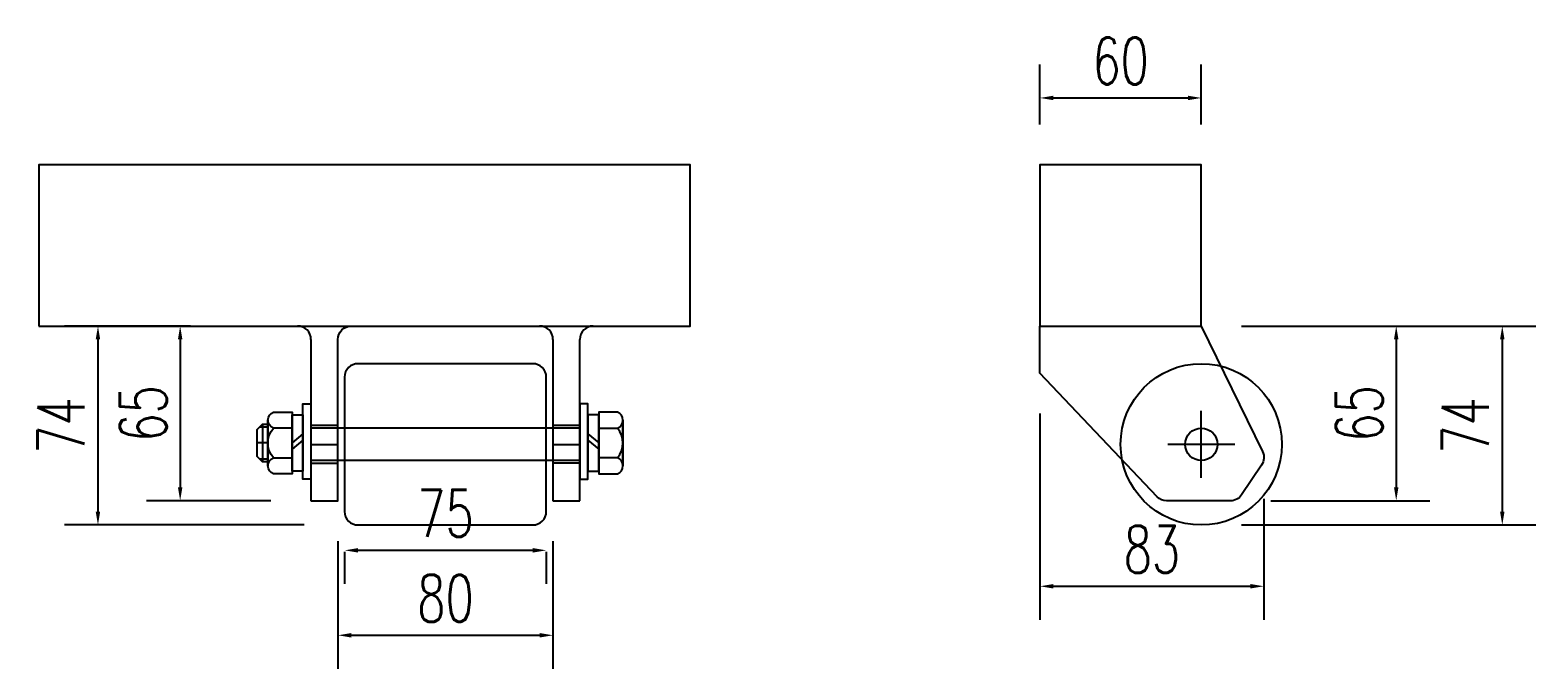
# Model space of a CAD drawing. Header units: millimetres. Extents: x -1442555 to -1216736, y 1446954 to 1531173.
# Drawn here: x -1219878 to -1219318, y 1470309 to 1470547 of the extents above; entities that cross this region are included whole.
import ezdxf

# ---------------------------------------------------------------- set-up
doc = ezdxf.new("R2010")
doc.units = ezdxf.units.MM
doc.header["$LTSCALE"] = 10
doc.linetypes.add('ACAD_ISO03W100', pattern=[30, 12, -18])
doc.layers.get('0').update_dxf_attribs({"linetype": 'CONTINUOUS'})
doc.layers.get('DEFPOINTS').update_dxf_attribs({"linetype": 'CONTINUOUS'})
doc.layers.add('00-HATCH(填充)', color=250, linetype='CONTINUOUS')
doc.styles.add('STANDARD_T3', font='simplex.shx', dxfattribs={"width": 0.7, "bigfont": 'gbcbig.shx'})
doc.dimstyles.new('W&&5', dxfattribs={"dimtxt": 17.5, "dimasz": 5, "dimexe": 12.5, "dimexo": 15, "dimgap": 5, "dimtad": 1, "dimdec": 0, "dimzin": 0, "dimdsep": 46, "dimtxsty": 'STANDARD_T3', "dimcen": 0.09, "dimclrd": 1, "dimclre": 1, "dimclrt": 7, "dimazin": 2, "dimtfac": 1, "dimtdec": 0, "dimtix": 1, "dimtmove": 2, "dimatfit": 3, "dimfxl": 100, "dimtolj": 1, "dimtzin": 0, "dimarcsym": 0})

# ---------------------------------------------------------------- blocks, each defined once
blk = doc.blocks.new('*D220')
at = {"color": 1, "lineweight": -2, "transparency": 16777216}
for p, q in [((-1219818.29, 1470436.54), (-1219834.65, 1470436.54)), ((-1219822.15, 1470431.54), (-1219822.15, 1470376.54)), ((-1219788.49, 1470371.54), (-1219834.65, 1470371.54))]:
    blk.add_line(p, q, dxfattribs=at)
at = {"color": 1, "transparency": 16777216}
for points in [[(-1219822.98, 1470431.54), (-1219821.32, 1470431.54), (-1219822.15, 1470436.54)], [(-1219822.98, 1470376.54), (-1219821.32, 1470376.54), (-1219822.15, 1470371.54)]]:
    blk.add_solid(points, dxfattribs=at)
at = {"layer": 'DEFPOINTS', "color": 0, "transparency": 16777216}
for p in [(-1219803.29, 1470436.54), (-1219822.15, 1470371.54), (-1219773.49, 1470371.54)]:
    blk.add_point(p, dxfattribs=at)
at = {"color": 7, "transparency": 16777216, "insert": (-1219835.9, 1470404.04), "char_height": 17.5, "attachment_point": 5, "rotation": 90, "style": 'STANDARD_T3'}
blk.add_mtext('\\A1;65', dxfattribs=at)
blk = doc.blocks.new('*D161')
at = {"color": 1, "lineweight": -2, "transparency": 16777216}
for p, q in [((-1219818.29, 1470436.54), (-1219865.22, 1470436.54)), ((-1219852.72, 1470431.54), (-1219852.72, 1470367.54)), ((-1219775.99, 1470362.54), (-1219865.22, 1470362.54))]:
    blk.add_line(p, q, dxfattribs=at)
at = {"color": 1, "transparency": 16777216}
for points in [[(-1219853.56, 1470431.54), (-1219851.89, 1470431.54), (-1219852.72, 1470436.54)], [(-1219853.56, 1470367.54), (-1219851.89, 1470367.54), (-1219852.72, 1470362.54)]]:
    blk.add_solid(points, dxfattribs=at)
at = {"layer": 'DEFPOINTS', "color": 0, "transparency": 16777216}
for p in [(-1219803.29, 1470436.54), (-1219852.72, 1470362.54), (-1219760.99, 1470362.54)]:
    blk.add_point(p, dxfattribs=at)
at = {"color": 7, "transparency": 16777216, "insert": (-1219866.47, 1470399.54), "char_height": 17.5, "attachment_point": 5, "rotation": 90, "style": 'STANDARD_T3'}
blk.add_mtext('\\A1;74', dxfattribs=at)
blk = doc.blocks.new('*D162')
at = {"color": 1, "lineweight": -2, "transparency": 16777216}
for p, q in [((-1219763.49, 1470356.54), (-1219763.49, 1470309.02)), ((-1219683.49, 1470356.54), (-1219683.49, 1470309.02)), ((-1219758.49, 1470321.52), (-1219688.49, 1470321.52))]:
    blk.add_line(p, q, dxfattribs=at)
at = {"color": 1, "transparency": 16777216}
for points in [[(-1219758.49, 1470322.35), (-1219758.49, 1470320.68), (-1219763.49, 1470321.52)], [(-1219688.49, 1470322.35), (-1219688.49, 1470320.68), (-1219683.49, 1470321.52)]]:
    blk.add_solid(points, dxfattribs=at)
at = {"layer": 'DEFPOINTS', "color": 0, "transparency": 16777216}
for p in [(-1219763.49, 1470371.54), (-1219683.49, 1470371.54), (-1219683.49, 1470321.52)]:
    blk.add_point(p, dxfattribs=at)
at = {"color": 7, "transparency": 16777216, "insert": (-1219723.49, 1470335.27), "char_height": 17.5, "attachment_point": 5, "style": 'STANDARD_T3'}
blk.add_mtext('\\A1;80', dxfattribs=at)
blk = doc.blocks.new('*D163')
at = {"color": 1, "lineweight": -2, "transparency": 16777216}
for p, q in [((-1219502.37, 1470511.54), (-1219502.37, 1470533.89)), ((-1219442.37, 1470511.54), (-1219442.37, 1470533.89)), ((-1219497.37, 1470521.39), (-1219447.37, 1470521.39))]:
    blk.add_line(p, q, dxfattribs=at)
at = {"color": 1, "transparency": 16777216}
for points in [[(-1219497.37, 1470522.22), (-1219497.37, 1470520.55), (-1219502.37, 1470521.39)], [(-1219447.37, 1470522.22), (-1219447.37, 1470520.55), (-1219442.37, 1470521.39)]]:
    blk.add_solid(points, dxfattribs=at)
at = {"layer": 'DEFPOINTS', "color": 0, "transparency": 16777216}
for p in [(-1219442.37, 1470521.39), (-1219502.37, 1470496.54), (-1219442.37, 1470496.54)]:
    blk.add_point(p, dxfattribs=at)
at = {"color": 7, "transparency": 16777216, "insert": (-1219472.37, 1470535.14), "char_height": 17.5, "attachment_point": 5, "style": 'STANDARD_T3'}
blk.add_mtext('\\A1;60', dxfattribs=at)
blk = doc.blocks.new('*D221')
at = {"color": 1, "lineweight": -2, "transparency": 16777216}
for p, q in [((-1219760.99, 1470352.54), (-1219760.99, 1470340.62)), ((-1219755.99, 1470353.12), (-1219690.99, 1470353.12)), ((-1219685.99, 1470352.54), (-1219685.99, 1470340.62))]:
    blk.add_line(p, q, dxfattribs=at)
at = {"color": 1, "transparency": 16777216}
for points in [[(-1219755.99, 1470353.95), (-1219755.99, 1470352.28), (-1219760.99, 1470353.12)], [(-1219690.99, 1470353.95), (-1219690.99, 1470352.28), (-1219685.99, 1470353.12)]]:
    blk.add_solid(points, dxfattribs=at)
at = {"layer": 'DEFPOINTS', "color": 0, "transparency": 16777216}
for p in [(-1219760.99, 1470367.54), (-1219685.99, 1470367.54), (-1219685.99, 1470353.12)]:
    blk.add_point(p, dxfattribs=at)
at = {"color": 7, "transparency": 16777216, "insert": (-1219723.49, 1470366.87), "char_height": 17.5, "attachment_point": 5, "style": 'STANDARD_T3'}
blk.add_mtext('\\A1;75', dxfattribs=at)
blk = doc.blocks.new('*D222')
at = {"color": 1, "lineweight": -2, "transparency": 16777216}
for p, q in [((-1219427.37, 1470436.54), (-1219357.37, 1470436.54)), ((-1219369.87, 1470431.54), (-1219369.87, 1470376.54)), ((-1219416.56, 1470371.54), (-1219357.37, 1470371.54))]:
    blk.add_line(p, q, dxfattribs=at)
at = {"color": 1, "transparency": 16777216}
for points in [[(-1219370.7, 1470431.54), (-1219369.04, 1470431.54), (-1219369.87, 1470436.54)], [(-1219370.7, 1470376.54), (-1219369.04, 1470376.54), (-1219369.87, 1470371.54)]]:
    blk.add_solid(points, dxfattribs=at)
at = {"layer": 'DEFPOINTS', "color": 0, "transparency": 16777216}
for p in [(-1219442.37, 1470436.54), (-1219431.56, 1470371.54), (-1219369.87, 1470371.54)]:
    blk.add_point(p, dxfattribs=at)
at = {"color": 7, "transparency": 16777216, "insert": (-1219383.62, 1470404.04), "char_height": 17.5, "attachment_point": 5, "rotation": 90, "style": 'STANDARD_T3'}
blk.add_mtext('\\A1;65', dxfattribs=at)
blk = doc.blocks.new('*D223')
at = {"color": 1, "lineweight": -2, "transparency": 16777216}
for p, q in [((-1219502.37, 1470404.04), (-1219502.37, 1470327.25)), ((-1219419.09, 1470372.28), (-1219419.09, 1470327.25)), ((-1219497.37, 1470339.75), (-1219424.09, 1470339.75))]:
    blk.add_line(p, q, dxfattribs=at)
at = {"color": 1, "transparency": 16777216}
for points in [[(-1219497.37, 1470340.58), (-1219497.37, 1470338.92), (-1219502.37, 1470339.75)], [(-1219424.09, 1470340.58), (-1219424.09, 1470338.92), (-1219419.09, 1470339.75)]]:
    blk.add_solid(points, dxfattribs=at)
at = {"layer": 'DEFPOINTS', "color": 0, "transparency": 16777216}
for p in [(-1219502.37, 1470419.04), (-1219419.09, 1470387.28), (-1219419.09, 1470339.75)]:
    blk.add_point(p, dxfattribs=at)
at = {"color": 7, "transparency": 16777216, "insert": (-1219460.73, 1470353.5), "char_height": 17.5, "attachment_point": 5, "style": 'STANDARD_T3'}
blk.add_mtext('\\A1;83', dxfattribs=at)
blk = doc.blocks.new('*D225')
at = {"color": 1, "lineweight": -2, "transparency": 16777216}
for p, q in [((-1219412.37, 1470436.54), (-1219317.93, 1470436.54)), ((-1219330.43, 1470431.54), (-1219330.43, 1470367.54)), ((-1219427.37, 1470362.54), (-1219317.93, 1470362.54))]:
    blk.add_line(p, q, dxfattribs=at)
at = {"color": 1, "transparency": 16777216}
for points in [[(-1219331.26, 1470431.54), (-1219329.59, 1470431.54), (-1219330.43, 1470436.54)], [(-1219331.26, 1470367.54), (-1219329.59, 1470367.54), (-1219330.43, 1470362.54)]]:
    blk.add_solid(points, dxfattribs=at)
at = {"layer": 'DEFPOINTS', "color": 0, "transparency": 16777216}
for p in [(-1219427.37, 1470436.54), (-1219442.37, 1470362.54), (-1219330.43, 1470362.54)]:
    blk.add_point(p, dxfattribs=at)
at = {"color": 7, "transparency": 16777216, "insert": (-1219344.18, 1470399.54), "char_height": 17.5, "attachment_point": 5, "rotation": 90, "style": 'STANDARD_T3'}
blk.add_mtext('\\A1;74', dxfattribs=at)

msp = doc.modelspace()

# ---------------------------------------------------------------- linework, layer by layer
for p, q in [((-1219778.49, 1470436.54), (-1219668.49, 1470436.54)), ((-1219773.49, 1470431.54), (-1219773.49, 1470371.54)), ((-1219683.49, 1470431.54), (-1219683.49, 1470371.54)), ((-1219673.49, 1470371.54), (-1219673.49, 1470431.54)), ((-1219780.49, 1470398.55), (-1219787.49, 1470398.55)), ((-1219776.49, 1470396.4), (-1219780.49, 1470393.05)), ((-1219670.49, 1470396.4), (-1219666.49, 1470393.05)), ((-1219666.49, 1470398.55), (-1219659.49, 1470398.55)), ((-1219657.49, 1470400.05), (-1219657.49, 1470386.05)), ((-1219776.49, 1470394.1), (-1219780.49, 1470390.75)), ((-1219670.49, 1470394.1), (-1219666.49, 1470390.75)), ((-1219787.49, 1470387.55), (-1219780.49, 1470387.55)), ((-1219659.49, 1470387.55), (-1219666.49, 1470387.55)), ((-1219683.49, 1470371.54), (-1219673.49, 1470371.54))]:
    msp.add_line(p, q)
at = {"color": 4}
for p, q in [((-1219792.49, 1470399.05), (-1219789.49, 1470399.05)), ((-1219789.49, 1470393.05), (-1219793.49, 1470393.05)), ((-1219789.49, 1470387.05), (-1219792.49, 1470387.05))]:
    msp.add_line(p, q, dxfattribs=at)
at = {"color": 1}
for p, q in [((-1219763.49, 1470399.54), (-1219773.49, 1470399.54)), ((-1219673.49, 1470399.54), (-1219683.49, 1470399.54)), ((-1219773.49, 1470385.54), (-1219763.49, 1470385.54)), ((-1219673.49, 1470385.54), (-1219683.49, 1470385.54))]:
    msp.add_line(p, q, dxfattribs=at)
at = {"color": 6, "linetype": 'ACAD_ISO03W100'}
for p, q in [((-1219673.49, 1470398.54), (-1219773.49, 1470398.54)), ((-1219673.49, 1470386.54), (-1219773.49, 1470386.54))]:
    msp.add_line(p, q, dxfattribs=at)
at = {"color": 2}
for p, q in [((-1219773.49, 1470392.54), (-1219763.49, 1470392.54)), ((-1219683.49, 1470392.54), (-1219673.49, 1470392.54))]:
    msp.add_line(p, q, dxfattribs=at)
for points in [[(-1219874.73, 1470436.54), (-1219632.46, 1470436.54), (-1219632.46, 1470496.54), (-1219874.73, 1470496.54)], [(-1219502.37, 1470436.54), (-1219442.37, 1470436.54), (-1219442.37, 1470496.54), (-1219502.37, 1470496.54)], [(-1219789.49, 1470401.55), (-1219789.49, 1470398.55), (-1219789.49, 1470387.55), (-1219789.49, 1470384.55)], [(-1219657.49, 1470401.55), (-1219657.49, 1470398.55), (-1219657.49, 1470387.55), (-1219657.49, 1470384.55)], [(-1219793.49, 1470398.05), (-1219791.49, 1470400.05), (-1219791.49, 1470386.05), (-1219793.49, 1470388.05)]]:
    msp.add_lwpolyline(points, close=True)
msp.add_lwpolyline([(-1219773.49, 1470371.54), (-1219763.49, 1470371.54), (-1219763.49, 1470431.54, -0.414214), (-1219758.49, 1470436.54)], format="xyb")
for points in [[(-1219755.99, 1470362.54), (-1219690.99, 1470362.54, 0.414214), (-1219685.99, 1470367.54), (-1219685.99, 1470417.54, 0.414214), (-1219690.99, 1470422.54), (-1219755.99, 1470422.54, 0.414214), (-1219760.99, 1470417.54), (-1219760.99, 1470367.54, 0.414214)], [(-1219787.49, 1470404.55), (-1219780.49, 1470404.55), (-1219780.49, 1470403.55), (-1219776.49, 1470403.55), (-1219776.49, 1470382.55), (-1219780.49, 1470382.55), (-1219780.49, 1470403.55), (-1219780.49, 1470381.55), (-1219787.49, 1470381.55, -0.666667), (-1219787.49, 1470387.55, -0.363636), (-1219787.49, 1470398.55, -0.666667)], [(-1219659.49, 1470404.55), (-1219666.49, 1470404.55), (-1219666.49, 1470403.55), (-1219670.49, 1470403.55), (-1219670.49, 1470382.55), (-1219666.49, 1470382.55), (-1219666.49, 1470403.55), (-1219666.49, 1470381.55), (-1219659.49, 1470381.55, 0.666667), (-1219659.49, 1470387.55, 0.363636), (-1219659.49, 1470398.55, 0.666667)]]:
    msp.add_lwpolyline(points, format="xyb", close=True)
for points in [[(-1219776.49, 1470379.55), (-1219776.49, 1470407.55), (-1219773.49, 1470407.55), (-1219773.49, 1470379.55), (-1219776.49, 1470379.55), (-1219776.49, 1470380.55)], [(-1219670.49, 1470379.55), (-1219670.49, 1470407.55), (-1219673.49, 1470407.55), (-1219673.49, 1470379.55), (-1219670.49, 1470379.55), (-1219670.49, 1470380.55)], [(-1219791.49, 1470400.05), (-1219789.49, 1470400.05), (-1219789.49, 1470386.05), (-1219791.49, 1470386.05)]]:
    msp.add_lwpolyline(points)
at = {"lineweight": -3}
msp.add_circle((-1219442.37, 1470392.54), 30, dxfattribs=at)
for centre, start, end in [((-1219778.49, 1470431.54), 0, 90), ((-1219688.49, 1470431.54), 0, 90), ((-1219668.49, 1470431.54), 90, 180)]:
    msp.add_arc(centre, 5, start, end)
at = {"layer": '00-HATCH(填充)', "color": 0, "lineweight": -3, "ltscale": 0.5}
for p, q in [((-1219442.37, 1470380.04), (-1219442.37, 1470405.04)), ((-1219429.87, 1470392.54), (-1219454.87, 1470392.54))]:
    msp.add_line(p, q, dxfattribs=at)
at = {"layer": '00-HATCH(填充)', "color": 0, "lineweight": -3}
msp.add_lwpolyline([(-1219442.37, 1470436.54), (-1219419.59, 1470389.82, -0.267952), (-1219419.93, 1470384.83), (-1219427.41, 1470373.75, -0.249325), (-1219431.56, 1470371.54), (-1219455.3, 1470371.54, -0.198912), (-1219458.84, 1470373.01), (-1219502.37, 1470419.04), (-1219502.37, 1470436.54)], format="xyb", close=True, dxfattribs=at)
msp.add_circle((-1219442.37, 1470392.54), 6, dxfattribs=at)

# ---------------------------------------------------------------- dimensions: what is measured, and where the dimension line sits
for base, p1, p2, angle, picture, middle in [((-1219442.37, 1470521.39), (-1219502.37, 1470496.54), (-1219442.37, 1470496.54), 180, '*D163', (-1219472.37, 1470535.14)), ((-1219852.72, 1470362.54), (-1219803.29, 1470436.54), (-1219760.99, 1470362.54), 270, '*D161', (-1219866.47, 1470399.54)), ((-1219822.15, 1470371.54), (-1219803.29, 1470436.54), (-1219773.49, 1470371.54), 270, '*D220', (-1219835.9, 1470404.04)), ((-1219369.87, 1470371.54), (-1219442.37, 1470436.54), (-1219431.56, 1470371.54), 270, '*D222', (-1219383.62, 1470404.04)), ((-1219330.43, 1470362.54), (-1219427.37, 1470436.54), (-1219442.37, 1470362.54), 90, '*D225', (-1219344.18, 1470399.54))]:
    dim = msp.add_linear_dim(base=base, p1=p1, p2=p2, angle=angle, dimstyle='W&&5')
    dim.commit()
    dim.dimension.update_dxf_attribs({"geometry": picture, "text_midpoint": middle})
for base, p1, p2, picture, middle in [((-1219419.09, 1470339.75), (-1219502.37, 1470419.04), (-1219419.09, 1470387.28), '*D223', (-1219460.73, 1470353.5)), ((-1219685.99, 1470353.12), (-1219760.99, 1470367.54), (-1219685.99, 1470367.54), '*D221', (-1219723.49, 1470366.87)), ((-1219683.49, 1470321.52), (-1219763.49, 1470371.54), (-1219683.49, 1470371.54), '*D162', (-1219723.49, 1470335.27))]:
    dim = msp.add_linear_dim(base=base, p1=p1, p2=p2, dimstyle='W&&5')
    dim.commit()
    dim.dimension.update_dxf_attribs({"geometry": picture, "text_midpoint": middle})

doc.saveas('drawing.dxf')
